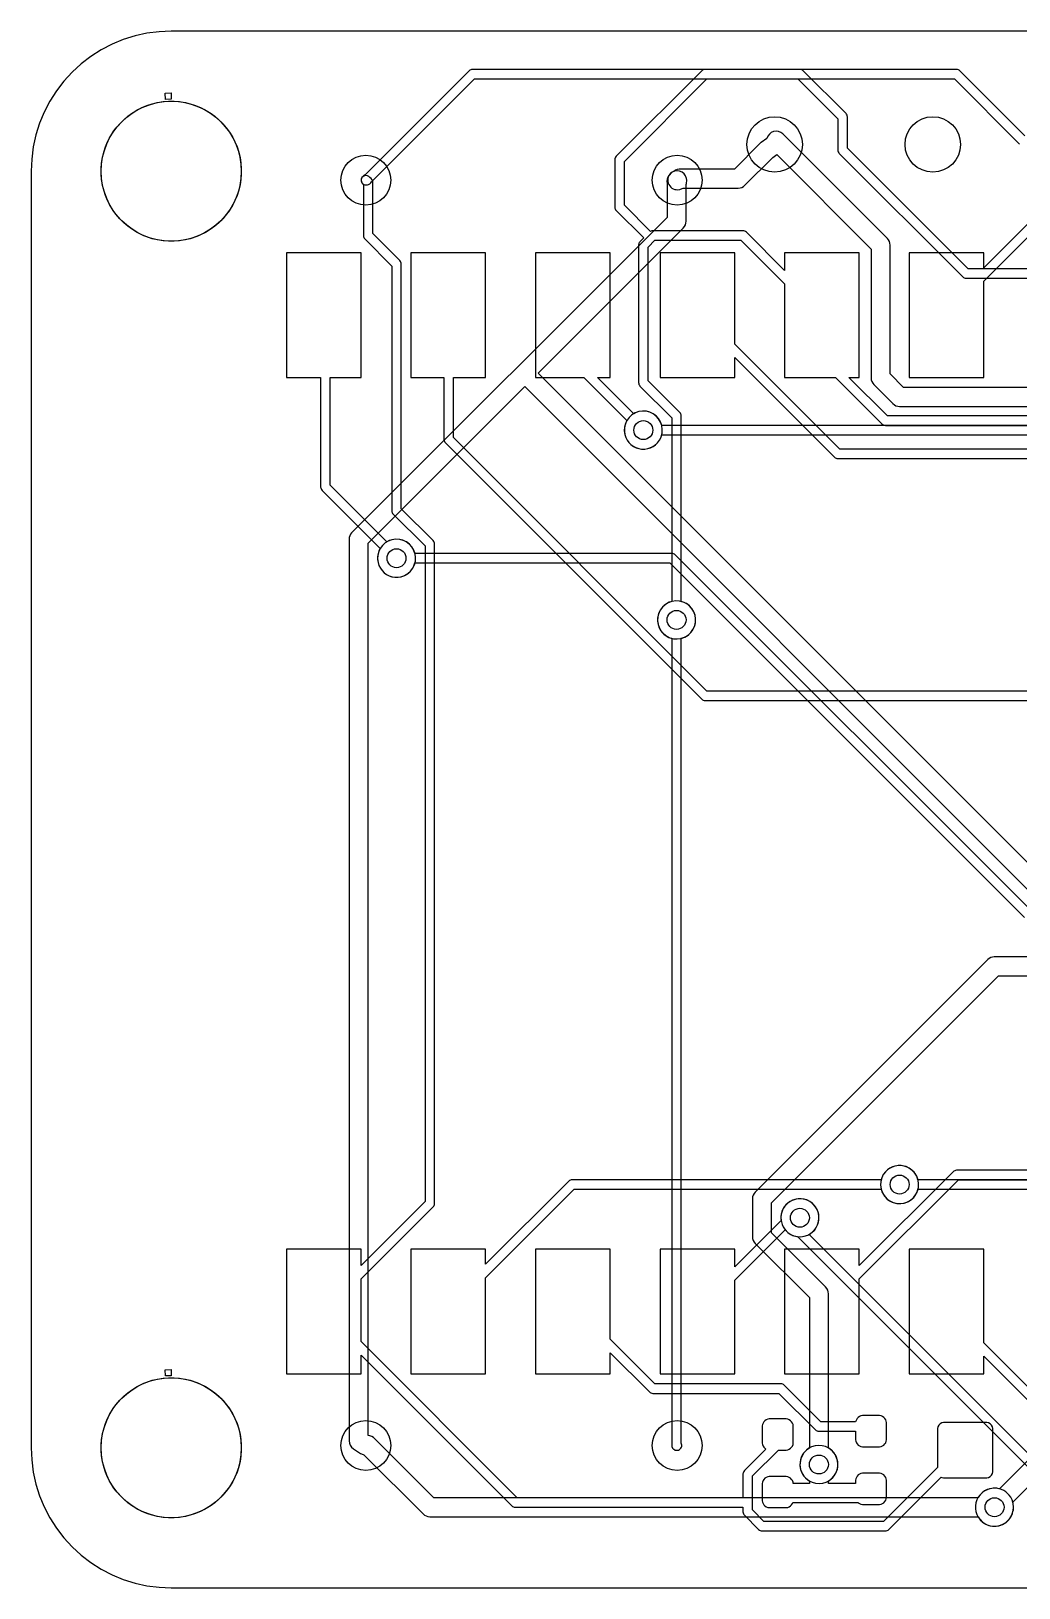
# Model space of a CAD drawing. Header units: millimetres. Extents: x 0 to 68.5, y 0 to 25.
# Drawn here: x 0 to 15.86, y 0 to 25 of the extents above; entities that cross this region are included whole.
import ezdxf

# ---------------------------------------------------------------- set-up
doc = ezdxf.new("R2010")
doc.units = ezdxf.units.MM

msp = doc.modelspace()

# ---------------------------------------------------------------- linework, layer by layer
at = {"layer": '16_copper'}
for points in [[(20.888, 21.184), (15.043, 21.184), (13.106, 23.12), (13.106, 23.622, 0.198912), (13.084, 23.676), (12.398, 24.362, 0.198912), (12.344, 24.384), (7.087, 24.384, 0.198912), (7.033, 24.362), (5.361, 22.69, 0.162945), (5.314, 22.653), (5.303, 22.635, 0.548396), (5.378, 22.53), (5.399, 22.534, 0.228419), (5.464, 22.578), (7.118, 24.232), (12.313, 24.232), (12.954, 23.59), (12.954, 23.089, 0.198912), (12.976, 23.035), (14.958, 21.054, 0.198912), (15.011, 21.031), (19.583, 21.031)], [(16.294, 11.354), (8.14, 19.507), (10.471, 21.838, 0.198912), (10.516, 21.946), (10.516, 22.539, 0.100497), (10.526, 22.605), (10.523, 22.636, 0.622973), (10.259, 22.706), (10.241, 22.681, 0.203083), (10.211, 22.555), (10.211, 22.009), (5.15, 16.948), (5.146, 16.944, 0.189183), (5.105, 16.84), (5.105, 2.362, 0.25278), (5.174, 2.235), (5.29, 2.159, 0.083812), (5.344, 2.137), (6.293, 1.188, 0.198912), (6.401, 1.143), (15.204, 1.143, 0.936962), (15.751, 1.412), (15.729, 1.455, 0.568909), (15.204, 1.448), (6.464, 1.448), (5.518, 2.394, 0.198912), (5.41, 2.445), (5.41, 16.777), (7.925, 19.292), (16.123, 11.094, 0.198912)], [(17.374, 18.669), (10.126, 18.669, 0.991753), (9.533, 18.521), (9.547, 18.476, 0.720233), (10.126, 18.517), (17.342, 18.517)], [(16.034, 10.897), (10.341, 16.589, 0.198912), (10.287, 16.612), (6.163, 16.612, 0.991753), (5.57, 16.464), (5.585, 16.418, 0.720233), (6.163, 16.459), (10.255, 16.459), (15.948, 10.767, 0.198912)], [(24.003, 10.135), (15.469, 10.135), (15.463, 10.134, 0.189183), (15.361, 10.09), (11.627, 6.356, 0.198912), (11.582, 6.248), (11.582, 5.639, 0.198912), (11.627, 5.531), (12.497, 4.661), (12.497, 2.246, 0.936962), (12.766, 1.699), (12.809, 1.721, 0.568909), (12.802, 2.246), (12.802, 4.724, 0.198912), (12.757, 4.832), (11.887, 5.702), (11.887, 6.185), (15.532, 9.83), (18.593, 9.83)], [(17.069, 6.553), (14.24, 6.553, 0.991753), (13.647, 6.406), (13.662, 6.36, 0.720233), (14.24, 6.401), (17.037, 6.401)], [(17.066, 1.101), (12.491, 5.676, 0.947081), (12.227, 6.226), (12.185, 6.204, 0.6128), (12.227, 5.661), (12.273, 5.646), (12.311, 5.64), (16.958, 0.993)]]:
    msp.add_lwpolyline(points, format="xyb", dxfattribs=at)
msp.add_lwpolyline([(10.396, 2.213, 0.427096), (10.439, 2.324), (10.439, 15.249, 0.991753), (10.292, 15.842), (10.246, 15.827, 0.720233), (10.287, 15.249), (10.287, 2.286), (10.288, 2.28), (10.288, 2.275), (10.289, 2.27), (10.29, 2.264), (10.292, 2.259), (10.294, 2.254), (10.297, 2.249), (10.299, 2.245), (10.303, 2.24), (10.306, 2.236), (10.31, 2.232), (10.313, 2.228), (10.318, 2.225), (10.323, 2.222), (10.327, 2.219), (10.332, 2.217), (10.337, 2.215), (10.342, 2.213), (10.348, 2.212), (10.353, 2.211), (10.358, 2.211), (10.363, 2.21), (10.374, 2.21)], format="xyb", close=True, dxfattribs=at)
at = {"layer": '1_copper'}
for points in [[(15.957, 23.317), (14.913, 24.362, 0.198912), (14.859, 24.384), (10.82, 24.384, 0.198912), (10.767, 24.362), (9.395, 22.99, 0.198912), (9.373, 22.936), (9.373, 22.174, 0.198912), (9.395, 22.12), (9.836, 21.679), (9.776, 21.618, 0.198912), (9.754, 21.565), (9.754, 19.355, 0.198912), (9.776, 19.301), (10.287, 18.79), (10.287, 15.841, 0.991753), (10.435, 15.248), (10.48, 15.262, 0.720233), (10.439, 15.841), (10.439, 18.821, 0.198912), (10.417, 18.875), (9.906, 19.386), (9.906, 21.533), (10.014, 21.641), (11.398, 21.641), (12.098, 20.941), (12.098, 19.437), (12.916, 19.437), (13.662, 18.691, 0.198912), (13.716, 18.669), (17.687, 18.669, 0.991753)], [(17.687, 18.821), (13.748, 18.821), (13.132, 19.437), (13.298, 19.437), (13.298, 21.437), (12.098, 21.437), (12.098, 21.157), (11.484, 21.771, 0.198912), (11.43, 21.793), (9.982, 21.793, 0.12241), (9.947, 21.784), (9.525, 22.206), (9.525, 22.905), (10.852, 24.232), (14.827, 24.232), (15.872, 23.187, 0.198912)], [(17.387, 19.279), (14.008, 19.279), (13.792, 19.494), (13.792, 21.565, 0.198912), (13.748, 21.672), (12.071, 23.349, 0.582778), (11.814, 23.278), (11.722, 23.212, 0.040419), (11.703, 23.196), (11.291, 22.784), (10.439, 22.784, 0.203202), (10.319, 22.748), (10.291, 22.734, 0.773604), (10.384, 22.454), (10.414, 22.459, 0.08261), (10.468, 22.479), (11.354, 22.479, 0.198912), (11.462, 22.524), (11.91, 22.972), (11.972, 23.017), (13.487, 21.501), (13.487, 19.431, 0.198912), (13.532, 19.323), (13.837, 19.018, 0.198912), (13.945, 18.974), (17.45, 18.974)], [(22.479, 14.402), (10.852, 14.402), (6.782, 18.472), (6.782, 19.437), (7.298, 19.437), (7.298, 21.437), (6.098, 21.437), (6.098, 19.437), (6.629, 19.437), (6.629, 18.44, 0.198912), (6.652, 18.387), (10.767, 14.272, 0.198912), (10.82, 14.249), (22.447, 14.249)], [(19.05, 6.706), (14.859, 6.706, 0.198912), (14.805, 6.683), (13.298, 5.176), (13.298, 5.437), (12.098, 5.437), (12.098, 3.437), (13.298, 3.437), (13.298, 4.961), (14.891, 6.553), (19.018, 6.553)], [(16.077, 2.119), (15.548, 1.59), (15.54, 1.593), (15.493, 1.6), (15.445, 1.6), (15.397, 1.593), (15.352, 1.578), (15.309, 1.556), (15.27, 1.528), (15.236, 1.494), (15.208, 1.455), (15.186, 1.412), (15.171, 1.367), (15.164, 1.319), (15.164, 1.271), (15.171, 1.224), (15.186, 1.178), (15.208, 1.136), (15.236, 1.097), (15.27, 1.063), (15.309, 1.035), (15.352, 1.013), (15.397, 0.998), (15.445, 0.991), (15.493, 0.991), (15.54, 0.998, 0.422127), (15.763, 1.375), (16.16, 1.771)]]:
    msp.add_lwpolyline(points, format="xyb", dxfattribs=at)
for points in [[(11.998, 2.213), (12.125, 2.213), (12.149, 2.217), (12.172, 2.227), (12.193, 2.241), (12.21, 2.258), (12.224, 2.278), (12.233, 2.301), (12.238, 2.325), (12.238, 2.6), (12.233, 2.624), (12.224, 2.647), (12.21, 2.667), (12.193, 2.685), (12.172, 2.698), (12.149, 2.708), (12.125, 2.713), (11.851, 2.713), (11.827, 2.708), (11.804, 2.698), (11.783, 2.685), (11.766, 2.667), (11.752, 2.647), (11.743, 2.624), (11.738, 2.6), (11.738, 2.325), (11.743, 2.301), (11.752, 2.278), (11.766, 2.258), (11.783, 2.241), (11.799, 2.23), (11.452, 1.883, 0.198912), (11.43, 1.829), (11.43, 1.448), (7.804, 1.448), (5.298, 3.954), (5.298, 4.962), (6.455, 6.118, 0.198912), (6.477, 6.172), (6.477, 16.764, 0.198912), (6.455, 16.818), (5.944, 17.329), (5.944, 21.26, 0.198912), (5.921, 21.314), (5.486, 21.749), (5.486, 22.555, 0.338374), (5.436, 22.65), (5.421, 22.666, 0.752247), (5.302, 22.58), (5.312, 22.562), (5.334, 22.531), (5.334, 21.717, 0.198912), (5.356, 21.663), (5.791, 21.228), (5.791, 17.297, 0.198912), (5.814, 17.244), (6.325, 16.732), (6.325, 6.204), (5.298, 5.177), (5.298, 5.437), (4.098, 5.437), (4.098, 3.437), (5.298, 3.437), (5.298, 3.738), (7.719, 1.318, 0.198912), (7.772, 1.295), (11.43, 1.295), (11.43, 1.219, 0.198912), (11.452, 1.165), (11.681, 0.937, 0.198912), (11.735, 0.914), (13.716, 0.914, 0.198912), (13.77, 0.937), (14.613, 1.78), (14.621, 1.775), (14.649, 1.767), (15.345, 1.767), (15.374, 1.775), (15.399, 1.79), (15.42, 1.81), (15.434, 1.836), (15.442, 1.864), (15.442, 2.56), (15.434, 2.588), (15.42, 2.613), (15.399, 2.634), (15.374, 2.649), (15.345, 2.656), (14.649, 2.656), (14.621, 2.649), (14.596, 2.634), (14.575, 2.613), (14.56, 2.588), (14.553, 2.56), (14.553, 1.935), (13.684, 1.067), (11.766, 1.067), (11.582, 1.251), (11.582, 1.797)], [(5.939, 16.238, 1), (5.796, 16.833), (5.75, 16.818), (5.712, 16.798), (4.801, 17.71), (4.801, 19.437), (5.298, 19.437), (5.298, 21.437), (4.098, 21.437), (4.098, 19.437), (4.648, 19.437), (4.648, 17.678, 0.198912), (4.671, 17.625), (5.604, 16.691), (5.585, 16.652), (5.57, 16.607), (5.563, 16.559), (5.563, 16.511), (5.57, 16.464), (5.585, 16.418), (5.607, 16.376), (5.635, 16.337), (5.669, 16.303), (5.708, 16.275), (5.75, 16.253), (5.796, 16.238), (5.843, 16.231), (5.891, 16.231)], [(9.901, 18.296, 1), (9.758, 18.89), (9.713, 18.875), (9.675, 18.856), (9.093, 19.437), (9.298, 19.437), (9.298, 21.437), (8.098, 21.437), (8.098, 19.437), (8.877, 19.437), (9.567, 18.748), (9.547, 18.71), (9.533, 18.664), (9.525, 18.617), (9.525, 18.569), (9.533, 18.521), (9.547, 18.476), (9.569, 18.433), (9.597, 18.394), (9.631, 18.36), (9.67, 18.332), (9.713, 18.31), (9.758, 18.296), (9.806, 18.288), (9.854, 18.288)], [(11.298, 19.975), (11.298, 21.437), (10.098, 21.437), (10.098, 19.437), (11.298, 19.437), (11.298, 19.76), (12.9, 18.158, 0.198912), (12.954, 18.136), (18.593, 18.136), (18.593, 15.688, 0.991753), (18.74, 15.095), (18.786, 15.11, 0.720233), (18.745, 15.688), (18.745, 18.136), (18.974, 18.136, 0.198912), (19.028, 18.158), (20.038, 19.168, 0.991751), (20.353, 19.692), (20.31, 19.713, 0.720235), (19.93, 19.276), (18.942, 18.288), (12.986, 18.288)], [(7.298, 4.981), (8.718, 6.401), (13.649, 6.401, 0.991753), (14.242, 6.548), (14.227, 6.594, 0.720233), (13.649, 6.553), (8.687, 6.553, 0.198912), (8.633, 6.531), (7.298, 5.196), (7.298, 5.437), (6.098, 5.437), (6.098, 3.437), (7.298, 3.437)], [(11.298, 4.942), (12.107, 5.751, 0.936074), (12.605, 6.103), (12.577, 6.142, 0.749344), (12.042, 5.902), (11.298, 5.158), (11.298, 5.437), (10.098, 5.437), (10.098, 3.437), (11.298, 3.437)], [(13.647, 2.27), (13.67, 2.28), (13.69, 2.293), (13.708, 2.311), (13.721, 2.331), (13.731, 2.354), (13.735, 2.378), (13.735, 2.653), (13.731, 2.677), (13.721, 2.7), (13.708, 2.72), (13.69, 2.738), (13.67, 2.751), (13.647, 2.761), (13.623, 2.766), (13.348, 2.766), (13.324, 2.761), (13.301, 2.751), (13.281, 2.738), (13.263, 2.72), (13.25, 2.7), (13.24, 2.677), (13.238, 2.667), (12.681, 2.667), (12.093, 3.254, 0.198912), (12.04, 3.277), (10.014, 3.277), (9.298, 3.992), (9.298, 5.437), (8.098, 5.437), (8.098, 3.437), (9.298, 3.437), (9.298, 3.777), (9.928, 3.147, 0.198912), (9.982, 3.124), (12.008, 3.124), (12.595, 2.537, 0.198912), (12.649, 2.515), (13.235, 2.515), (13.235, 2.378), (13.24, 2.354), (13.25, 2.331), (13.263, 2.311), (13.281, 2.293), (13.301, 2.28), (13.324, 2.27), (13.348, 2.266), (13.623, 2.266)], [(17.445, 2.675, 1), (17.302, 3.269), (17.257, 3.254, 0.235702), (17.078, 3.048), (16.186, 3.048), (15.298, 3.936), (15.298, 5.437), (14.098, 5.437), (14.098, 3.437), (15.298, 3.437), (15.298, 3.72), (16.101, 2.918, 0.198912), (16.154, 2.896), (17.078, 2.896), (17.091, 2.855), (17.113, 2.812), (17.141, 2.773), (17.175, 2.739), (17.214, 2.711), (17.257, 2.689), (17.302, 2.675), (17.35, 2.667), (17.398, 2.667)], [(13.281, 1.368), (13.301, 1.355), (13.324, 1.345), (13.348, 1.341), (13.623, 1.341), (13.647, 1.345), (13.67, 1.355), (13.69, 1.368), (13.708, 1.386), (13.721, 1.406), (13.731, 1.429), (13.735, 1.453), (13.735, 1.728), (13.731, 1.752), (13.721, 1.775), (13.708, 1.795), (13.69, 1.813), (13.67, 1.826), (13.647, 1.836), (13.623, 1.841), (13.348, 1.841), (13.324, 1.836), (13.301, 1.826), (13.281, 1.813), (13.263, 1.795), (13.25, 1.775), (13.24, 1.752), (13.235, 1.728), (13.235, 1.676), (12.802, 1.676), (12.802, 1.717, 0.936962), (12.532, 2.264), (12.489, 2.242, 0.568909), (12.497, 1.717), (12.497, 1.676), (12.238, 1.676), (12.233, 1.699), (12.224, 1.722), (12.21, 1.742), (12.193, 1.76), (12.172, 1.773), (12.149, 1.783), (12.125, 1.788), (11.851, 1.788), (11.827, 1.783), (11.804, 1.773), (11.783, 1.76), (11.766, 1.742), (11.752, 1.722), (11.743, 1.699), (11.738, 1.675), (11.738, 1.4), (11.743, 1.376), (11.752, 1.353), (11.766, 1.333), (11.783, 1.316), (11.804, 1.302), (11.827, 1.292), (11.851, 1.288), (12.125, 1.288), (12.149, 1.292), (12.172, 1.302), (12.193, 1.316), (12.21, 1.333), (12.224, 1.353), (12.231, 1.372), (13.278, 1.372)]]:
    msp.add_lwpolyline(points, format="xyb", close=True, dxfattribs=at)
msp.add_lwpolyline([(16.177, 22.076), (15.298, 21.197), (15.298, 21.437), (14.098, 21.437), (14.098, 19.437), (15.298, 19.437), (15.298, 20.982), (16.262, 21.946)], dxfattribs=at)
at = {"layer": 'drills_NPTH'}
for centre in [(2.25, 22.75), (2.25, 2.25)]:
    msp.add_circle(centre, 1.125, dxfattribs=at)
at = {"layer": 'drills_PTH'}
for centre, radius in [((11.938, 23.18), 0.445), ((14.478, 23.18), 0.445), ((5.374, 22.606), 0.4), ((10.374, 22.606), 0.4), ((5.374, 2.286), 0.4), ((10.374, 2.286), 0.4)]:
    msp.add_circle(centre, radius, dxfattribs=at)
at = {"layer": 'drills_via_1_16'}
for centre in [(9.83, 18.593), (5.867, 16.535), (10.363, 15.545), (13.945, 6.477), (12.344, 5.944), (12.649, 1.981), (15.469, 1.295)]:
    msp.add_circle(centre, 0.152, dxfattribs=at)
at = {"layer": 'holes'}
for points in [[(2.25, 23.907), (2.158, 23.903), (2.15, 24.003), (2.25, 24.007), (2.25, 23.907)], [(3.375, 22.706), (3.368, 22.618), (3.354, 22.53), (3.334, 22.444), (3.306, 22.36), (3.272, 22.279), (3.232, 22.2), (3.186, 22.125), (3.134, 22.053), (3.077, 21.986), (3.014, 21.923), (2.947, 21.866), (2.876, 21.814), (2.8, 21.768), (2.721, 21.728), (2.64, 21.694), (2.556, 21.666), (2.47, 21.646), (2.382, 21.632), (2.294, 21.625), (2.206, 21.625), (2.118, 21.632), (2.03, 21.646), (1.944, 21.666), (1.86, 21.694), (1.779, 21.728), (1.7, 21.768), (1.625, 21.814), (1.553, 21.866), (1.486, 21.923), (1.423, 21.986), (1.366, 22.053), (1.314, 22.125), (1.268, 22.2), (1.228, 22.279), (1.194, 22.36), (1.166, 22.444), (1.146, 22.53), (1.132, 22.618), (1.125, 22.706), (1.125, 22.794), (1.132, 22.882), (1.146, 22.97), (1.166, 23.056), (1.194, 23.14), (1.228, 23.221), (1.268, 23.3), (1.314, 23.376), (1.366, 23.447), (1.423, 23.514), (1.486, 23.577), (1.553, 23.634), (1.625, 23.686), (1.7, 23.732), (1.779, 23.772), (1.86, 23.806), (1.944, 23.834), (2.03, 23.854), (2.118, 23.868), (2.206, 23.875), (2.294, 23.875), (2.382, 23.868), (2.47, 23.854), (2.556, 23.834), (2.64, 23.806), (2.721, 23.772), (2.8, 23.732), (2.876, 23.686), (2.947, 23.634), (3.014, 23.577), (3.077, 23.514), (3.134, 23.447), (3.186, 23.376), (3.232, 23.3), (3.272, 23.221), (3.306, 23.14), (3.334, 23.056), (3.354, 22.97), (3.368, 22.882), (3.375, 22.794), (3.375, 22.706)], [(3.375, 22.706), (3.368, 22.618), (3.354, 22.53), (3.334, 22.444), (3.306, 22.36), (3.272, 22.279), (3.232, 22.2), (3.186, 22.125), (3.134, 22.053), (3.077, 21.986), (3.014, 21.923), (2.947, 21.866), (2.876, 21.814), (2.8, 21.768), (2.721, 21.728), (2.64, 21.694), (2.556, 21.666), (2.47, 21.646), (2.382, 21.632), (2.294, 21.625), (2.206, 21.625), (2.118, 21.632), (2.03, 21.646), (1.944, 21.666), (1.86, 21.694), (1.779, 21.728), (1.7, 21.768), (1.625, 21.814), (1.553, 21.866), (1.486, 21.923), (1.423, 21.986), (1.366, 22.053), (1.314, 22.125), (1.268, 22.2), (1.228, 22.279), (1.194, 22.36), (1.166, 22.444), (1.146, 22.53), (1.132, 22.618), (1.125, 22.706), (1.125, 22.794), (1.132, 22.882), (1.146, 22.97), (1.166, 23.056), (1.194, 23.14), (1.228, 23.221), (1.268, 23.3), (1.314, 23.376), (1.366, 23.447), (1.423, 23.514), (1.486, 23.577), (1.553, 23.634), (1.625, 23.686), (1.7, 23.732), (1.779, 23.772), (1.86, 23.806), (1.944, 23.834), (2.03, 23.854), (2.118, 23.868), (2.206, 23.875), (2.294, 23.875), (2.382, 23.868), (2.47, 23.854), (2.556, 23.834), (2.64, 23.806), (2.721, 23.772), (2.8, 23.732), (2.876, 23.686), (2.947, 23.634), (3.014, 23.577), (3.077, 23.514), (3.134, 23.447), (3.186, 23.376), (3.232, 23.3), (3.272, 23.221), (3.306, 23.14), (3.334, 23.056), (3.354, 22.97), (3.368, 22.882), (3.375, 22.794), (3.375, 22.706)], [(2.25, 3.407), (2.158, 3.403), (2.15, 3.503), (2.25, 3.506), (2.25, 3.407)], [(3.375, 2.206), (3.368, 2.118), (3.354, 2.03), (3.334, 1.944), (3.306, 1.86), (3.272, 1.779), (3.232, 1.7), (3.186, 1.625), (3.134, 1.553), (3.077, 1.486), (3.014, 1.423), (2.947, 1.366), (2.876, 1.314), (2.8, 1.268), (2.721, 1.228), (2.64, 1.194), (2.556, 1.166), (2.47, 1.146), (2.382, 1.132), (2.294, 1.125), (2.206, 1.125), (2.118, 1.132), (2.03, 1.146), (1.944, 1.166), (1.86, 1.194), (1.779, 1.228), (1.7, 1.268), (1.625, 1.314), (1.553, 1.366), (1.486, 1.423), (1.423, 1.486), (1.366, 1.553), (1.314, 1.625), (1.268, 1.7), (1.228, 1.779), (1.194, 1.86), (1.166, 1.944), (1.146, 2.03), (1.132, 2.118), (1.125, 2.206), (1.125, 2.294), (1.132, 2.382), (1.146, 2.47), (1.166, 2.556), (1.194, 2.64), (1.228, 2.721), (1.268, 2.8), (1.314, 2.876), (1.366, 2.947), (1.423, 3.014), (1.486, 3.077), (1.553, 3.134), (1.625, 3.186), (1.7, 3.232), (1.779, 3.272), (1.86, 3.306), (1.944, 3.334), (2.03, 3.354), (2.118, 3.368), (2.206, 3.375), (2.294, 3.375), (2.382, 3.368), (2.47, 3.354), (2.556, 3.334), (2.64, 3.306), (2.721, 3.272), (2.8, 3.232), (2.876, 3.186), (2.947, 3.134), (3.014, 3.077), (3.077, 3.014), (3.134, 2.947), (3.186, 2.876), (3.232, 2.8), (3.272, 2.721), (3.306, 2.64), (3.334, 2.556), (3.354, 2.47), (3.368, 2.382), (3.375, 2.294), (3.375, 2.206)], [(3.375, 2.206), (3.368, 2.118), (3.354, 2.03), (3.334, 1.944), (3.306, 1.86), (3.272, 1.779), (3.232, 1.7), (3.186, 1.625), (3.134, 1.553), (3.077, 1.486), (3.014, 1.423), (2.947, 1.366), (2.876, 1.314), (2.8, 1.268), (2.721, 1.228), (2.64, 1.194), (2.556, 1.166), (2.47, 1.146), (2.382, 1.132), (2.294, 1.125), (2.206, 1.125), (2.118, 1.132), (2.03, 1.146), (1.944, 1.166), (1.86, 1.194), (1.779, 1.228), (1.7, 1.268), (1.625, 1.314), (1.553, 1.366), (1.486, 1.423), (1.423, 1.486), (1.366, 1.553), (1.314, 1.625), (1.268, 1.7), (1.228, 1.779), (1.194, 1.86), (1.166, 1.944), (1.146, 2.03), (1.132, 2.118), (1.125, 2.206), (1.125, 2.294), (1.132, 2.382), (1.146, 2.47), (1.166, 2.556), (1.194, 2.64), (1.228, 2.721), (1.268, 2.8), (1.314, 2.876), (1.366, 2.947), (1.423, 3.014), (1.486, 3.077), (1.553, 3.134), (1.625, 3.186), (1.7, 3.232), (1.779, 3.272), (1.86, 3.306), (1.944, 3.334), (2.03, 3.354), (2.118, 3.368), (2.206, 3.375), (2.294, 3.375), (2.382, 3.368), (2.47, 3.354), (2.556, 3.334), (2.64, 3.306), (2.721, 3.272), (2.8, 3.232), (2.876, 3.186), (2.947, 3.134), (3.014, 3.077), (3.077, 3.014), (3.134, 2.947), (3.186, 2.876), (3.232, 2.8), (3.272, 2.721), (3.306, 2.64), (3.334, 2.556), (3.354, 2.47), (3.368, 2.382), (3.375, 2.294), (3.375, 2.206)]]:
    msp.add_lwpolyline(points, close=True, dxfattribs=at)
at = {"layer": 'outline'}
msp.add_lwpolyline([(65.5, 25), (2.25, 25), (2.054, 24.991), (1.859, 24.966), (1.668, 24.923), (1.48, 24.864), (1.299, 24.789), (1.125, 24.699), (0.959, 24.593), (0.804, 24.474), (0.659, 24.341), (0.526, 24.196), (0.407, 24.041), (0.301, 23.875), (0.211, 23.701), (0.136, 23.52), (0.077, 23.332), (0.034, 23.141), (0.009, 22.946), (0, 22.75), (0, 2.25), (0, 2.25), (0.009, 2.054), (0.034, 1.859), (0.077, 1.668), (0.136, 1.48), (0.211, 1.299), (0.301, 1.125), (0.407, 0.959), (0.526, 0.804), (0.659, 0.659), (0.804, 0.526), (0.959, 0.407), (1.125, 0.301), (1.299, 0.211), (1.48, 0.136), (1.668, 0.077), (1.859, 0.034), (2.054, 0.009), (2.25, 0), (65.5, 0)], dxfattribs=at)

doc.saveas('drawing.dxf')
